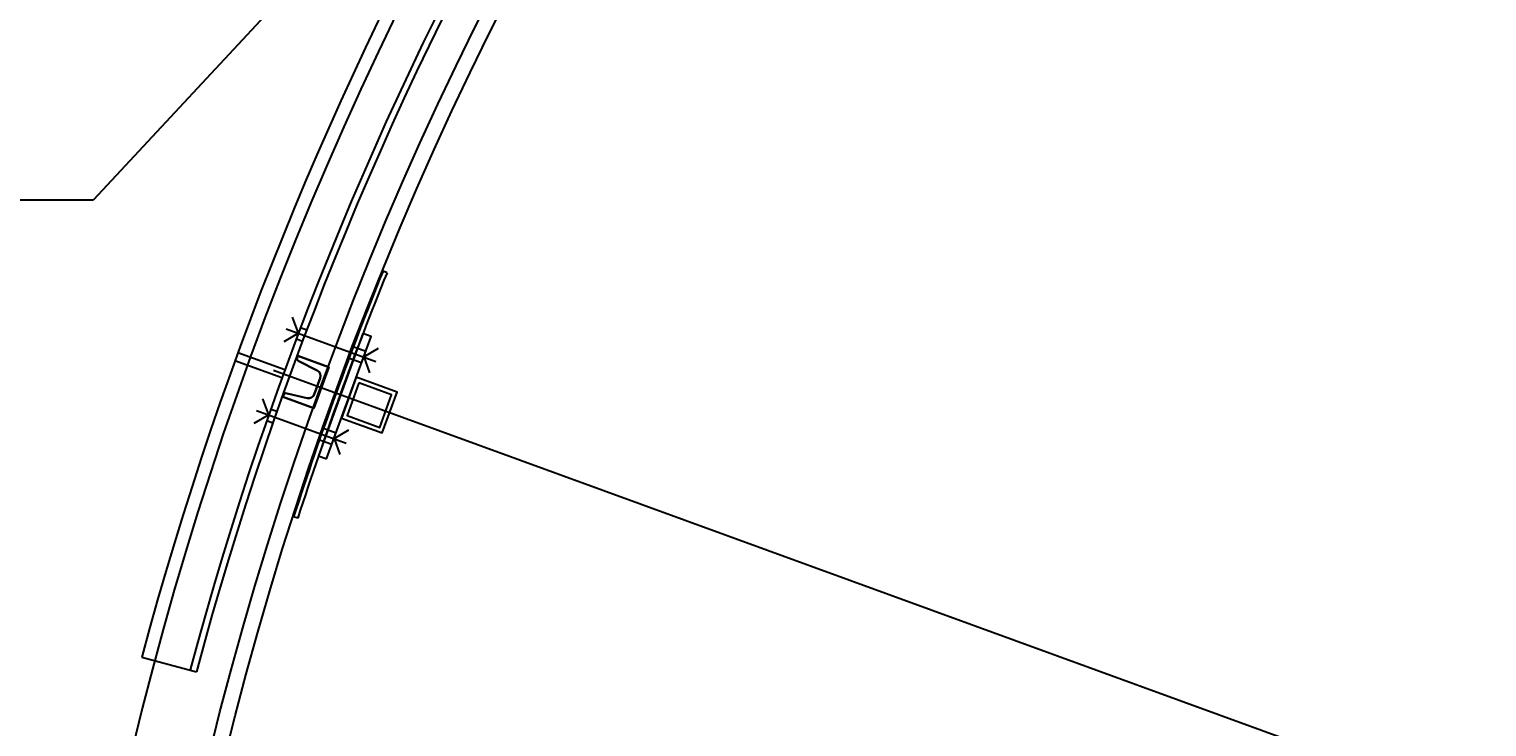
# Model space of a CAD drawing. Header units: millimetres. Extents: x -139278 to 641613, y -260926 to 217780.
# Drawn here: x 220606 to 222284, y 2739 to 3542 of the extents above; entities that cross this region are included whole.
import ezdxf

# ---------------------------------------------------------------- set-up
doc = ezdxf.new("R2010")
doc.units = ezdxf.units.MM
doc.layers.add('10_30_Sektorantenne_MHA', color=21, linetype='Continuous', lineweight=25)
doc.styles.add('ISOCP', font='ISOCP', dxfattribs={"width": 0.9})
doc.dimstyles.new('M_050', dxfattribs={"dimscale": 50, "dimtxt": 2.5, "dimasz": 2, "dimexe": 2, "dimexo": 2, "dimgap": 1, "dimtad": 1, "dimlfac": 0.001, "dimzin": 1, "dimdsep": 46, "dimtxsty": 'ISOCP', "dimblk": 'OBLIQUE', "dimcen": 2.5, "dimclrd": 256, "dimclre": 256, "dimclrt": 256, "dimadec": 0, "dimazin": 0, "dimtfac": 1, "dimtmove": 2, "dimatfit": 3, "dimfxl": 0, "dimtolj": 1, "dimtzin": 0, "dimarcsym": 0})

# ---------------------------------------------------------------- blocks, each defined once
blk = doc.blocks.new('_OBLIQUE')
at = {"color": 0, "linetype": 'ByBlock'}
blk.add_line((-0.5, -0.5), (0.5, 0.5), dxfattribs=at)
blk = doc.blocks.new('*D39')
at = {"lineweight": -2}
blk.add_arc((224746.8, 1744.4), 2209.6, 120, 140, dxfattribs=at)
at = {"layer": 'Defpoints', "color": 0}
for p in [(222678.5, 5326.8), (221606, 4379.8), (223427.3, 3516.8), (224746.8, 1744.4), (224746.8, 1744.4)]:
    blk.add_point(p, dxfattribs=at)
at = {"lineweight": -2, "xscale": 100, "yscale": 100, "zscale": 100}
for p, rotation in [((223642, 3658), 29.99999999993307), ((223054.1, 3164.7), 229.9999999999433)]:
    blk.add_blockref('_OBLIQUE', p, dxfattribs=dict(at, rotation=rotation))
at = {"insert": (223254.2, 3523.3), "char_height": 125, "attachment_point": 5, "rotation": 40, "style": 'ISOCP'}
blk.add_mtext('\\A1;20°', dxfattribs=at)
blk = doc.blocks.new('*D40')
at = {"lineweight": -2}
blk.add_arc((224746.8, 1744.4), 2209.6, 140, 160, dxfattribs=at)
at = {"layer": 'Defpoints', "color": 0}
for p in [(221606, 4379.8), (220859.7, 3159.2), (222900.7, 2958.6), (224746.8, 1744.4), (224746.8, 1744.4)]:
    blk.add_point(p, dxfattribs=at)
at = {"lineweight": -2, "xscale": 100, "yscale": 100, "zscale": 100}
for p, rotation in [((223054.1, 3164.7), 50.0000000001827), ((222670.4, 2500.1), 250.0000000001913)]:
    blk.add_blockref('_OBLIQUE', p, dxfattribs=dict(at, rotation=rotation))
at = {"insert": (222735.8, 2905.5), "char_height": 125, "attachment_point": 5, "rotation": 60, "style": 'ISOCP'}
blk.add_mtext('\\A1;20°', dxfattribs=at)
blk = doc.blocks.new('*D42')
at = {"lineweight": -2}
blk.add_arc((224746.8, 1744.4), 2209.6, 160, 180, dxfattribs=at)
at = {"layer": 'Defpoints', "color": 0}
for p in [(220859.7, 3159.2), (222596.7, 2254), (220646.8, 1744.4), (224746.8, 1744.4), (224746.8, 1744.4)]:
    blk.add_point(p, dxfattribs=at)
at = {"lineweight": -2, "xscale": 100, "yscale": 100, "zscale": 100}
for p, rotation in [((222670.4, 2500.1), 69.99999999989471), ((222537.2, 1744.4), 269.999999999904)]:
    blk.add_blockref('_OBLIQUE', p, dxfattribs=dict(at, rotation=rotation))
at = {"insert": (222459.9, 2147.6), "char_height": 125, "attachment_point": 5, "rotation": 80, "style": 'ISOCP'}
blk.add_mtext('\\A1;20°', dxfattribs=at)

msp = doc.modelspace()

# ---------------------------------------------------------------- linework, layer by layer
for p, q in [((221018.069, 3261.37), (221013.438, 3263.255)), ((221018.069, 3261.37), (221013.438, 3263.255)), ((220916.133, 3191.84), (220909.396, 3210.339)), ((220916.133, 3191.84), (220909.396, 3210.339)), ((220916.133, 3191.84), (220899.086, 3181.993)), ((220916.133, 3191.84), (220899.086, 3181.993)), ((220902.035, 3196.968), (221005.31, 3159.404)), ((220902.035, 3196.968), (221005.31, 3159.404)), ((220918.612, 3198.387), (220925.66, 3195.824)), ((220918.612, 3198.387), (220925.66, 3195.824)), ((220913.665, 3185.289), (220920.714, 3182.725)), ((220913.665, 3185.289), (220920.714, 3182.725)), ((220979.232, 3176.338), (220993.607, 3171.11)), ((220979.232, 3176.338), (220993.607, 3171.11)), ((220991.213, 3164.532), (221008.26, 3174.379)), ((220991.213, 3164.532), (221008.26, 3174.379)), ((220897.053, 3140.271), (220843.021, 3159.937)), ((220897.053, 3140.271), (220843.021, 3159.937)), ((220900.473, 3149.668), (220846.441, 3169.334)), ((220900.473, 3149.668), (220846.441, 3169.334)), ((220974.284, 3163.241), (220988.821, 3157.953)), ((220974.284, 3163.241), (220988.821, 3157.953)), ((220991.213, 3164.532), (220997.95, 3146.033)), ((220991.213, 3164.532), (220997.95, 3146.033)), ((220881.95, 3097.893), (220875.217, 3116.393)), ((220881.95, 3097.893), (220875.217, 3116.393)), ((220884.27, 3104.498), (220891.318, 3101.933)), ((220884.27, 3104.498), (220891.318, 3101.933)), ((220881.95, 3097.893), (220864.901, 3088.05)), ((220881.95, 3097.893), (220864.901, 3088.05)), ((220867.854, 3103.024), (220971.121, 3065.438)), ((220867.854, 3103.024), (220971.121, 3065.438)), ((220879.642, 3091.284), (220886.69, 3088.719)), ((220879.642, 3091.284), (220886.69, 3088.719)), ((220944.883, 3082.437), (220959.42, 3077.146)), ((220944.883, 3082.437), (220959.42, 3077.146)), ((220957.024, 3070.569), (220974.074, 3080.412)), ((220957.024, 3070.569), (220974.074, 3080.412)), ((220957.024, 3070.569), (220963.758, 3052.069)), ((220957.024, 3070.569), (220963.758, 3052.069)), ((220940.258, 3069.222), (220954.631, 3063.99)), ((220940.258, 3069.222), (220954.631, 3063.99)), ((220915.336, 2979.112), (220910.577, 2980.646)), ((220915.336, 2979.112), (220910.577, 2980.646)), ((220735.794, 2819.144), (220798.58, 2802.32)), ((220735.794, 2819.144), (220798.58, 2802.32))]:
    msp.add_line(p, q)
at = {"ltscale": 10}
msp.add_line((220887.484, 3149.074), (224746.801, 1744.398), dxfattribs=at)
for points in [[(220948.475, 3047.076), (220999.778, 3188.03), (220990.381, 3191.45), (220939.078, 3050.496)], [(220948.475, 3047.076), (220999.778, 3188.03), (220990.381, 3191.45), (220939.078, 3050.496)], [(220982.677, 3141.045), (220965.576, 3094.061), (221012.561, 3076.96), (221029.662, 3123.944)], [(220982.677, 3141.045), (220965.576, 3094.061), (221012.561, 3076.96), (221029.662, 3123.944)], [(220985.665, 3134.637), (220971.985, 3097.049), (221009.572, 3083.368), (221023.253, 3120.956)], [(220985.665, 3134.637), (220971.985, 3097.049), (221009.572, 3083.368), (221023.253, 3120.956)]]:
    msp.add_lwpolyline(points, close=True)
for points in [[(220915.298, 3165.555), (220914.649, 3163.771, 0.37930912), (220916.353, 3159.453), (220937.768, 3148.809, -0.37930912), (220941.178, 3140.173), (220934.337, 3121.379, -0.37930912), (220926.174, 3116.955), (220902.928, 3122.567, 0.37930912), (220898.846, 3120.355), (220898.197, 3118.571), (220933.905, 3105.574), (220951.006, 3152.559)], [(220898.197, 3118.571), (220898.846, 3120.355, -0.37930912), (220902.928, 3122.567), (220926.174, 3116.955, 0.37930912), (220934.337, 3121.379), (220941.178, 3140.173, 0.37930912), (220937.768, 3148.809), (220916.353, 3159.453, -0.37930912), (220914.649, 3163.771), (220915.298, 3165.555), (220951.006, 3152.559), (220933.905, 3105.574)], [(220915.298, 3165.555), (220914.649, 3163.771, 0.37930912), (220916.353, 3159.453), (220937.768, 3148.809, -0.37930912), (220941.178, 3140.173), (220934.337, 3121.379, -0.37930912), (220926.174, 3116.955), (220902.928, 3122.567, 0.37930912), (220898.846, 3120.355), (220898.197, 3118.571), (220933.905, 3105.574), (220951.006, 3152.559)], [(220898.197, 3118.571), (220898.846, 3120.355, -0.37930912), (220902.928, 3122.567), (220926.174, 3116.955, 0.37930912), (220934.337, 3121.379), (220941.178, 3140.173, 0.37930912), (220937.768, 3148.809), (220916.353, 3159.453, -0.37930912), (220914.649, 3163.771), (220915.298, 3165.555), (220951.006, 3152.559), (220933.905, 3105.574)]]:
    msp.add_lwpolyline(points, format="xyb", close=True)
for radius in [4048.5, 4030.5]:
    msp.add_circle((224746.801, 1744.398), radius)
for radius, start, end in [(4152.5, 135, 165), (4152.5, 135, 165), (4095, 135, 165), (4095, 135, 165), (4087.5, 135, 165), (4087.5, 135, 165), (4030.5, 157.861867, 162.138133), (4030.5, 157.861867, 162.138133), (4025.5, 157.861867, 162.138133), (4025.5, 157.861867, 162.138133)]:
    msp.add_arc((224746.801, 1744.398), radius, start, end)
at = {"ltscale": 4}
msp.add_arc((224746.801, 1744.398), 4136.576, 141.160381, 309.497963, dxfattribs=at)
at = {"layer": '10_30_Sektorantenne_MHA'}
for p in [(221019.271, 3709.374), (220005.58, 3345.137)]:
    msp.add_line(p, (220680.07, 3345.137), dxfattribs=at)

# ---------------------------------------------------------------- dimensions: what is measured, and where the dimension line sits
for base, line1, line2, picture, middle in [((223427.3, 3516.796), ((221606.019, 4379.827), (224746.801, 1744.398)), ((222678.513, 5326.778), (224746.801, 1744.398)), '*D39', (223254.155, 3523.265)), ((222900.679, 2958.611), ((221606.019, 4379.827), (224746.801, 1744.398)), ((220859.691, 3159.19), (224746.801, 1744.398)), '*D40', (222735.764, 2905.471)), ((222596.729, 2253.974), ((220646.801, 1744.398), (224746.801, 1744.398)), ((220859.691, 3159.19), (224746.801, 1744.398)), '*D42', (222459.934, 2147.634))]:
    dim = msp.add_angular_dim_2l(base=base, line1=line1, line2=line2, dimstyle='M_050')
    dim.commit()
    dim.dimension.update_dxf_attribs({"geometry": picture, "text_midpoint": middle})

doc.saveas('drawing.dxf')
